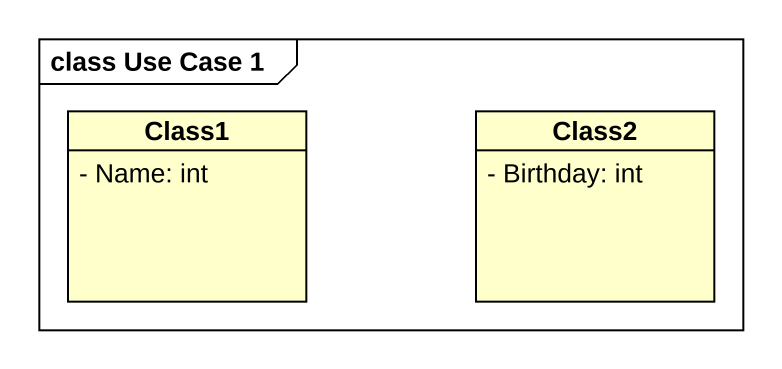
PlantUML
@startuml
mainframe class Use Case 1
hide circle
hide empty members
skinparam classAttributeIconSize 0
class Class1 {
  - Name: int
}
class Class2 {
  - Birthday: int
}
@enduml
